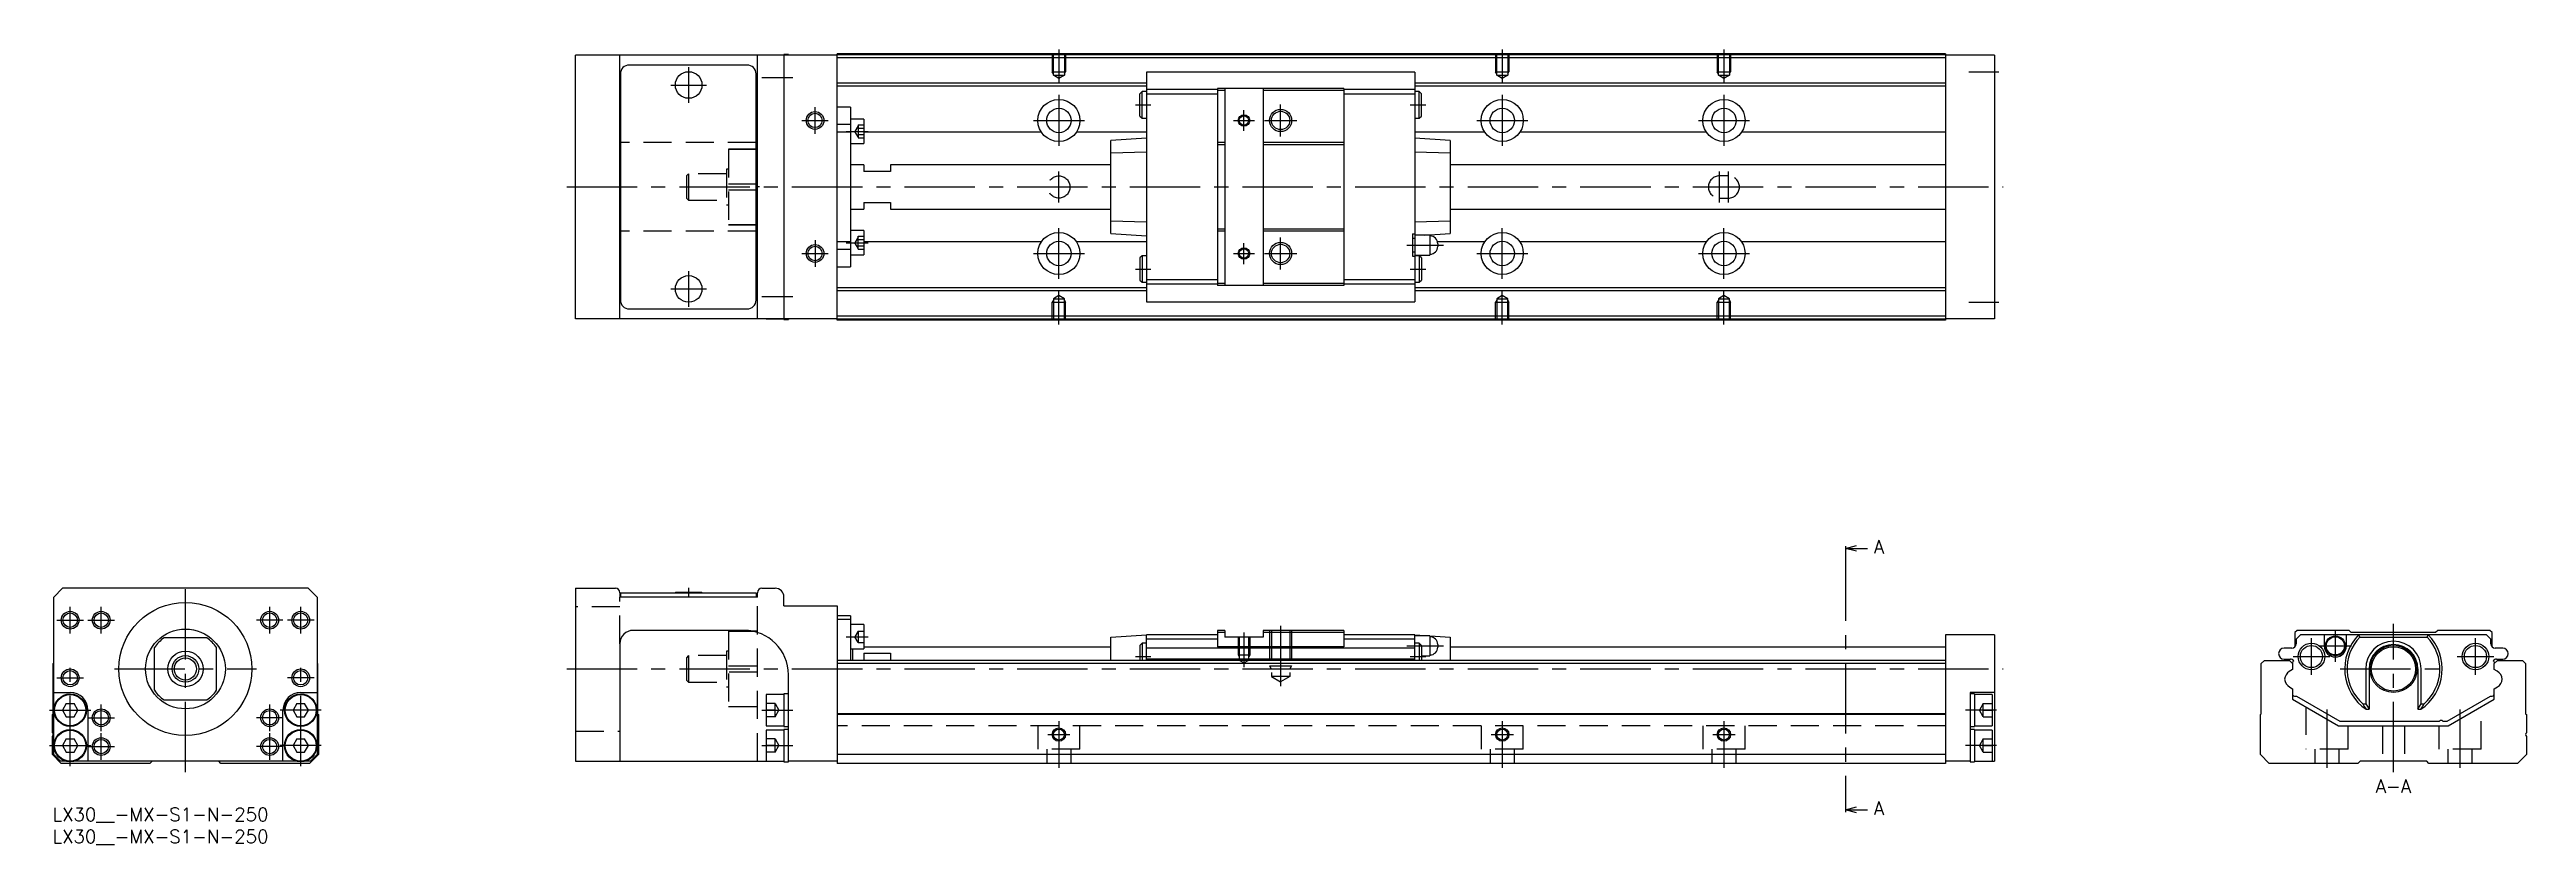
# Model space of a CAD drawing. Extents: x -1 to 558, y -8 to 171.
import ezdxf

# ---------------------------------------------------------------- set-up
doc = ezdxf.new("R2010")
doc.units = 0
doc.header["$LTSCALE"] = 0.5
doc.linetypes.add('CENTER', pattern=[50.8, 31.75, -6.35, 6.35, -6.35])
doc.linetypes.add('DASHED', pattern=[19.05, 12.7, -6.35])
for name, color, linetype in [('MSM_CENTER', 1, 'CENTER'), ('MSM_CONTINUOUS', 7, 'CONTINUOUS'), ('MSM_DASHED', 4, 'DASHED'), ('MSM_NARROW', 5, 'CONTINUOUS'), ('MSM_PART_NUMBER', 7, 'CONTINUOUS')]:
    doc.layers.add(name, color=color, linetype=linetype)
doc.styles.get("Standard").update_dxf_attribs({"font": 'txt.shx', "height": 3, "bigfont": 'bigfont.shx'})

# ---------------------------------------------------------------- blocks, each defined once
blk = doc.blocks.new('*U2')
at = {"layer": 'MSM_PART_NUMBER'}
blk.add_text('LX30__-MX-S1-N-250', height=3, dxfattribs=at).set_placement((0, -3))
blk = doc.blocks.new('*U3')
at = {"layer": 'MSM_PART_NUMBER'}
blk.add_text('LX30__-MX-S1-N-250', height=3, dxfattribs=at).set_placement((0, -8))

msp = doc.modelspace()

# ---------------------------------------------------------------- linework, layer by layer
at = {"layer": 'MSM_CENTER'}
for p, q in [((227, 171), (227, 163.49)), ((327, 171), (327, 163.49)), ((377, 171), (377, 163.49)), ((139.5, 163), (147.5, 163)), ((143.5, 167), (143.5, 159)), ((160, 164.7), (167, 164.7)), ((432.25, 166), (439, 166)), ((172, 152), (172, 158)), ((227, 160.75), (227, 149.25)), ((244.25, 158.5), (247.75, 158.5)), ((268.75, 152.63), (268.75, 157.36)), ((277, 151.37), (277, 158.62)), ((306.25, 158.5), (309.75, 158.5)), ((327, 160.75), (327, 149.25)), ((377, 160.75), (377, 149.25)), ((169, 155), (175, 155)), ((179, 152.55), (184, 152.55)), ((221.25, 155), (232.75, 155)), ((266.39, 155), (271.12, 155)), ((273.38, 155), (280.63, 155)), ((321.25, 155), (332.75, 155)), ((371.25, 155), (382.75, 155)), ((116, 140), (440, 140)), ((227, 136.5), (227, 143.5)), ((376, 136.5), (376, 143.5)), ((378, 136.5), (378, 143.5)), ((227, 119.25), (227, 130.75)), ((277, 121.37), (277, 128.62)), ((327, 119.25), (327, 130.75)), ((377, 119.25), (377, 130.75)), ((169, 125), (175, 125)), ((172, 128), (172, 122)), ((179, 127.44), (184, 127.44)), ((221.25, 125), (232.75, 125)), ((266.39, 125), (271.12, 125)), ((268.75, 122.63), (268.75, 127.36)), ((273.38, 125), (280.63, 125)), ((305.47, 126.9), (313.74, 126.9)), ((321.25, 125), (332.75, 125)), ((371.25, 125), (382.75, 125)), ((143.5, 121), (143.5, 113)), ((244.25, 121.5), (247.75, 121.5)), ((306.25, 121.5), (309.75, 121.5)), ((139.5, 117), (147.5, 117)), ((160, 115.3), (167, 115.3)), ((227, 109), (227, 116.51)), ((327, 109), (327, 116.51)), ((377, 109), (377, 116.51)), ((432.25, 114), (439, 114)), ((404.38, 58), (404.38, 0)), ((30, 8), (30, 51.5)), ((4, 39.3), (4, 45.3)), ((11, 39.3), (11, 45.3)), ((49, 39.3), (49, 45.3)), ((56, 39.3), (56, 45.3)), ((143.5, 49.61), (143.5, 47.49)), ((1, 42.3), (7, 42.3)), ((8, 42.3), (14, 42.3)), ((52, 42.3), (46, 42.3)), ((59, 42.3), (53, 42.3)), ((268.75, 39.5), (268.75, 31.69)), ((277, 41), (277, 27.41)), ((514.9, 32.87), (514.9, 40.12)), ((528, 8), (528, 41.5)), ((179, 38.55), (184, 38.55)), ((244.25, 34.1), (247.75, 34.1)), ((305.47, 36.5), (313.74, 36.5)), ((306.25, 34.1), (309.75, 34.1)), ((505.35, 34.1), (513.65, 34.1)), ((509.5, 29.95), (509.5, 38.25)), ((511.28, 36.5), (518.52, 36.5)), ((542.35, 34.1), (550.65, 34.1)), ((546.5, 29.95), (546.5, 38.25)), ((1, 29.3), (7, 29.3)), ((4, 9.35), (4, 32.3)), ((14, 31.3), (46, 31.3)), ((59, 29.3), (53, 29.3)), ((56, 9.35), (56, 32.3)), ((116, 31.3), (440, 31.3)), ((516, 31.3), (540, 31.3)), ((11, 17.3), (11, 23.3)), ((49, 17.3), (49, 23.3)), ((-0.65, 22), (8.65, 22)), ((8, 20.3), (14, 20.3)), ((11, 10.8), (11, 16.8)), ((52, 20.3), (46, 20.3)), ((49, 10.8), (49, 16.8)), ((60.65, 22), (51.35, 22)), ((160, 22), (167, 22)), ((227, 19.5), (227, 9)), ((327, 19.5), (327, 9)), ((377, 19.5), (377, 9)), ((438.5, 22), (431.5, 22)), ((513, 22.18), (513, 9)), ((543, 22.18), (543, 9)), ((-0.65, 14), (8.65, 14)), ((8, 13.8), (14, 13.8)), ((52, 13.8), (46, 13.8)), ((60.65, 14), (51.35, 14)), ((160, 14), (167, 14)), ((224.5, 16.5), (229.5, 16.5)), ((324.5, 16.5), (329.5, 16.5)), ((374.5, 16.5), (379.5, 16.5)), ((438.5, 14), (431.5, 14))]:
    msp.add_line(p, q, dxfattribs=at)
at = {"layer": 'MSM_CONTINUOUS'}
for p, q in [((118, 110.3), (118, 169.7)), ((177, 169.7), (118, 169.7)), ((128, 110.3), (128, 169.7)), ((159, 110.3), (159, 169.7)), ((161, 169.75), (161, 169.7)), ((165, 169.75), (161, 169.75)), ((166, 169.9), (165, 169.9)), ((165, 169.9), (165, 110.1)), ((166, 169.9), (166, 169.7)), ((427, 170), (177, 170)), ((177, 110), (177, 170)), ((427, 169.8), (177, 169.8)), ((427, 169.1), (177, 169.1)), ((427, 170), (427, 110)), ((438, 169.7), (427, 169.7)), ((438, 169.7), (438, 110.3)), ((128.1, 165.5), (128.1, 114.5)), ((156.7, 167.5), (130.1, 167.5)), ((158.7, 114.5), (158.7, 165.5)), ((246.75, 163.45), (177, 163.45)), ((246.75, 162.75), (177, 162.75)), ((307.25, 165.9), (246.75, 165.9)), ((246.75, 165.9), (246.75, 114.1)), ((291.25, 162.25), (262.75, 162.25)), ((262.75, 162.25), (262.75, 117.75)), ((264.4, 162.25), (264.4, 117.75)), ((273.1, 162.25), (273.1, 117.75)), ((291.25, 162.25), (291.25, 117.75)), ((307.25, 165.9), (307.25, 114.1)), ((427, 163.45), (307.25, 163.45)), ((427, 162.75), (307.25, 162.75)), ((128, 158.2), (128.1, 158.2)), ((158.7, 158.2), (159, 158.2)), ((180, 158), (177, 158)), ((180, 158), (180, 122)), ((245.75, 161.5), (245.25, 161)), ((245.25, 156), (245.25, 161)), ((246.75, 161.5), (245.75, 161.5)), ((245.75, 155.5), (245.75, 161.5)), ((262.75, 161.95), (246.75, 161.95)), ((262.75, 160.95), (246.75, 160.95)), ((264.4, 161.75), (262.75, 161.75)), ((291.25, 161.75), (273.1, 161.75)), ((307.25, 161.95), (291.25, 161.95)), ((307.25, 160.95), (291.25, 160.95)), ((308.25, 161.5), (307.25, 161.5)), ((308.75, 161), (308.25, 161.5)), ((308.25, 155.5), (308.25, 161.5)), ((308.75, 156), (308.75, 161)), ((180, 154.13), (177, 154.13)), ((180, 152.38), (177, 152.38)), ((183, 155.3), (180, 155.3)), ((183, 155.3), (183, 149.8)), ((223.05, 152.36), (183, 152.36)), ((246.75, 152.36), (230.95, 152.36)), ((246.75, 151), (238.75, 150.47)), ((245.25, 156), (245.75, 155.5)), ((245.75, 155.5), (246.75, 155.5)), ((307.25, 155.5), (308.25, 155.5)), ((323.05, 152.36), (307.25, 152.36)), ((315.25, 150.47), (307.25, 151)), ((308.25, 155.5), (308.75, 156)), ((373.05, 152.36), (330.95, 152.36)), ((427, 152.36), (380.95, 152.36)), ((128.1, 150), (128, 150)), ((159, 150), (158.7, 150)), ((159, 148.5), (158.7, 148.5)), ((159, 148.47), (158.7, 148.47)), ((180, 149.8), (183, 149.8)), ((238.75, 129.53), (238.75, 150.47)), ((246.75, 147.86), (238.75, 147.6)), ((264.4, 150), (262.75, 150)), ((264.4, 149.5), (262.75, 149.5)), ((291.25, 150), (273.1, 150)), ((291.25, 149.5), (273.1, 149.5)), ((315.25, 147.6), (307.25, 147.86)), ((315.25, 150.47), (315.25, 129.53)), ((158.7, 140.72), (159, 140.72)), ((183, 145), (180, 145)), ((183, 145), (183, 143.5)), ((189, 143.5), (183, 143.5)), ((189, 145), (189, 143.5)), ((238.75, 145), (189, 145)), ((427, 145), (315.25, 145)), ((159, 139.28), (158.7, 139.28)), ((180, 135), (183, 135)), ((183, 136.5), (189, 136.5)), ((183, 136.5), (183, 135)), ((189, 136.5), (189, 135)), ((189, 135), (238.75, 135)), ((315.25, 135), (427, 135)), ((128.1, 130), (128, 130)), ((159, 131.53), (158.7, 131.53)), ((159, 131.5), (158.7, 131.5)), ((159, 130), (158.7, 130)), ((183, 130.19), (180, 130.19)), ((183, 130.19), (183, 124.69)), ((238.75, 132.4), (246.75, 132.14)), ((238.75, 129.53), (246.75, 129)), ((264.4, 130.5), (262.75, 130.5)), ((264.4, 130), (262.75, 130)), ((291.25, 130.5), (273.1, 130.5)), ((291.25, 130), (273.1, 130)), ((306.75, 129.4), (306.75, 124.4)), ((306.75, 129.4), (307.25, 129.4)), ((307.25, 132.14), (315.25, 132.4)), ((310.7, 129.15), (307.25, 129.15)), ((309.51, 129.15), (315.25, 129.53)), ((310.7, 129.15), (310.7, 124.65)), ((180, 127.62), (177, 127.62)), ((180, 125.87), (177, 125.87)), ((180, 124.69), (183, 124.69)), ((223.05, 127.64), (183, 127.64)), ((246.75, 127.64), (230.95, 127.64)), ((245.75, 124.5), (245.25, 124)), ((245.25, 124), (245.25, 119)), ((245.75, 124.5), (245.75, 118.5)), ((246.75, 124.5), (245.75, 124.5)), ((307.25, 128.4), (306.75, 128.4)), ((306.75, 125.4), (307.25, 125.4)), ((306.75, 124.4), (307.25, 124.4)), ((307.25, 124.65), (310.7, 124.65)), ((308.25, 124.5), (307.25, 124.5)), ((308.25, 124.5), (308.25, 118.5)), ((308.75, 124), (308.25, 124.5)), ((308.75, 124), (308.75, 119)), ((323.05, 127.64), (312.39, 127.64)), ((312.45, 127.2), (312.45, 126.6)), ((373.05, 127.64), (330.95, 127.64)), ((427, 127.64), (380.95, 127.64)), ((128.1, 121.8), (128, 121.8)), ((159, 121.8), (158.7, 121.8)), ((177, 122), (180, 122)), ((245.25, 119), (245.75, 118.5)), ((245.75, 118.5), (246.75, 118.5)), ((262.75, 119.05), (246.75, 119.05)), ((262.75, 118.05), (246.75, 118.05)), ((264.4, 118.25), (262.75, 118.25)), ((291.25, 117.75), (262.75, 117.75)), ((291.25, 118.25), (273.1, 118.25)), ((307.25, 119.05), (291.25, 119.05)), ((307.25, 118.05), (291.25, 118.05)), ((307.25, 118.5), (308.25, 118.5)), ((308.25, 118.5), (308.75, 119)), ((130.1, 112.5), (156.7, 112.5)), ((246.75, 117.25), (177, 117.25)), ((246.75, 116.55), (177, 116.55)), ((246.75, 114.1), (307.25, 114.1)), ((427, 117.25), (307.25, 117.25)), ((427, 116.55), (307.25, 116.55)), ((177, 110.3), (118, 110.3)), ((161, 110.3), (161, 110.25)), ((161, 110.25), (165, 110.25)), ((165, 110.1), (166, 110.1)), ((166, 110.3), (166, 110.1)), ((427, 110.9), (177, 110.9)), ((427, 110.2), (177, 110.2)), ((427, 110), (177, 110)), ((438, 110.3), (427, 110.3)), ((404.38, 58.5), (406.87, 59.17)), ((404.38, 59), (404.38, 58)), ((406.87, 57.83), (404.38, 58.5)), ((404.38, 58.5), (409.38, 58.5)), ((2.3, 49.5), (0.3, 47.5)), ((0.3, 12), (0.3, 47.5)), ((57.7, 49.5), (2.3, 49.5)), ((59.7, 47.5), (57.7, 49.5)), ((59.7, 47.5), (59.7, 12)), ((118, 49.5), (118, 10.5)), ((118, 49.5), (127, 49.5)), ((128, 48.5), (128, 47.5)), ((159, 47.5), (128, 47.5)), ((128.1, 48.5), (128.1, 47.5)), ((128.1, 48.5), (158.7, 48.5)), ((140.5, 48.6), (146.5, 48.6)), ((140.5, 48.6), (140.5, 48.5)), ((146.5, 48.5), (146.5, 48.6)), ((158.7, 48.5), (158.7, 47.5)), ((159, 47.5), (159, 48.5)), ((160, 49.5), (163, 49.5)), ((165, 45.5), (165, 47.5)), ((165, 45.5), (177, 45.5)), ((177, 45.5), (177, 10)), ((156, 40), (131, 40)), ((180, 43.3), (177, 43.3)), ((180, 42.45), (177, 42.45)), ((180, 43.3), (180, 33.2)), ((183, 41.3), (180, 41.3)), ((183, 41.3), (183, 35.8)), ((262.75, 40), (262.75, 36.29)), ((264.4, 40), (262.75, 40)), ((264.4, 39.5), (262.75, 39.5)), ((264.4, 40), (264.4, 38.5)), ((273.1, 40), (273.1, 38.5)), ((291.25, 40), (273.1, 40)), ((291.25, 39.5), (273.1, 39.5)), ((291.25, 40), (291.25, 36.29)), ((506.25, 40), (505.75, 39.5)), ((505.75, 39.5), (505.75, 36.29)), ((518, 40), (506.25, 40)), ((518.5, 39.5), (518, 40)), ((537.5, 39.5), (518.5, 39.5)), ((538, 40), (537.5, 39.5)), ((549.75, 40), (538, 40)), ((550.25, 39.5), (549.75, 40)), ((550.25, 36.29), (550.25, 39.5)), ((23, 26.48), (23, 36.12)), ((34.82, 38.3), (25.18, 38.3)), ((37, 26.48), (37, 36.12)), ((128, 37), (128, 10.5)), ((180, 35.8), (183, 35.8)), ((180.5, 33.2), (180.5, 35.8)), ((183, 36.3), (238.75, 36.3)), ((183, 34.87), (189, 34.87)), ((183, 34.87), (183, 33.2)), ((189, 34.87), (189, 33.2)), ((238.75, 38.5), (246.75, 39)), ((238.75, 33.2), (238.75, 38.5)), ((245.75, 37.1), (245.25, 36.6)), ((245.25, 36.6), (245.25, 33.2)), ((246.75, 37.1), (245.75, 37.1)), ((245.75, 37.1), (245.75, 33.2)), ((262.75, 39), (246.75, 39)), ((246.75, 33.2), (246.75, 39)), ((262.75, 38), (246.75, 38)), ((307.25, 36), (246.75, 36)), ((291.25, 36.29), (262.75, 36.29)), ((273.1, 38.5), (264.4, 38.5)), ((307.25, 39), (291.25, 39)), ((307.25, 38), (291.25, 38)), ((307.25, 39), (315.25, 38.5)), ((307.25, 33.2), (307.25, 39)), ((310.7, 38.75), (307.25, 38.75)), ((308.25, 37.1), (307.25, 37.1)), ((308.75, 36.6), (308.25, 37.1)), ((308.25, 37.1), (308.25, 33.2)), ((308.75, 36.6), (308.75, 33.2)), ((308.75, 34.25), (310.7, 34.25)), ((310.7, 38.75), (310.7, 34.25)), ((312.45, 36.8), (312.45, 36.2)), ((315.25, 38.5), (315.25, 33.2)), ((315.25, 36.3), (427, 36.3)), ((427, 39), (427, 10)), ((438, 39), (427, 39)), ((438, 39), (438, 10.5)), ((505.05, 36), (503.35, 36)), ((507.05, 39), (506.05, 38)), ((506.05, 38), (506.05, 37)), ((548.95, 39), (507.05, 39)), ((512.4, 39), (512.4, 36.5)), ((517.4, 36.5), (517.4, 39)), ((520.14, 39), (520.4, 38.5)), ((520.4, 38.5), (535.6, 38.5)), ((535.6, 38.5), (535.86, 39)), ((549.95, 38), (548.95, 39)), ((549.95, 37), (549.95, 38)), ((552.65, 36), (550.95, 36)), ((0.2, 32.5), (0.3, 32.6)), ((0.2, 21.2), (0.2, 32.5)), ((59.7, 32.6), (59.8, 32.5)), ((59.8, 32.5), (59.8, 21.2)), ((166, 10.35), (166, 30)), ((427, 33.2), (177, 33.2)), ((427, 32.5), (177, 32.5)), ((307.25, 33.5), (246.75, 33.5)), ((498.2, 32.5), (498.9, 33.2)), ((498.2, 21.2), (498.2, 32.5)), ((498.9, 33.2), (504.55, 33.2)), ((503.35, 33.5), (504.75, 33.5)), ((505.25, 31.15), (504.5, 30.72)), ((504.55, 33.2), (505.25, 32.5)), ((504.55, 33.2), (505.25, 32.5)), ((505.2, 32.7), (505.2, 32.55)), ((505.25, 32.5), (505.25, 31.15)), ((521.74, 31.3), (521.74, 23.45)), ((522.5, 31.3), (522.5, 22.2)), ((533.5, 31.3), (533.5, 22.2)), ((534.26, 23.45), (534.26, 31.3)), ((550.75, 32.5), (551.45, 33.2)), ((550.75, 32.5), (551.45, 33.2)), ((550.75, 32.5), (550.8, 32.55)), ((550.75, 31.15), (550.75, 32.5)), ((550.75, 31.15), (550.75, 32.5)), ((551.4, 30.78), (550.75, 31.15)), ((551.4, 30.78), (550.75, 31.15)), ((550.8, 32.55), (550.8, 32.7)), ((551.25, 33.5), (552.65, 33.5)), ((551.45, 33.2), (557.1, 33.2)), ((557.1, 33.2), (557.8, 32.5)), ((557.8, 32.5), (557.8, 21.2)), ((0.3, 26), (4, 26)), ((3.13, 23.5), (2.27, 22)), ((3.13, 23.5), (4.87, 23.5)), ((5.73, 22), (4.87, 23.5)), ((25.18, 24.3), (34.82, 24.3)), ((55.13, 23.5), (54.27, 22)), ((55.13, 23.5), (56.87, 23.5)), ((56, 26), (59.7, 26)), ((57.73, 22), (56.87, 23.5)), ((165, 25.5), (161, 25.5)), ((161, 25.5), (161, 18.5)), ((166, 25.65), (165, 25.65)), ((165, 25.65), (165, 18.35)), ((438, 26), (432.5, 26)), ((432.5, 26), (432.5, 10.35)), ((433.5, 25.65), (432.5, 25.65)), ((433.5, 25.65), (433.5, 18.35)), ((437.5, 25.5), (433.5, 25.5)), ((437.5, 25.5), (437.5, 18.5)), ((504.6, 27.22), (505.25, 26.85)), ((505.25, 26.85), (505.25, 24.5)), ((505.25, 24.5), (515.64, 18.5)), ((505.7, 25.16), (506.1, 25.16)), ((506.1, 25.16), (515.91, 19.5)), ((521.07, 23.45), (521.74, 23.45)), ((521.74, 23.45), (522.5, 22.2)), ((533.5, 22.2), (534.26, 23.45)), ((534.26, 23.45), (534.93, 23.45)), ((540.09, 19.5), (549.9, 25.16)), ((540.36, 18.5), (550.75, 24.5)), ((549.9, 25.16), (550.3, 25.16)), ((550.75, 26.85), (551.5, 27.28)), ((550.75, 26.85), (551.5, 27.28)), ((550.75, 25.45), (550.75, 26.85)), ((550.75, 24.5), (550.75, 26.85)), ((0, 21), (0.2, 21.2)), ((0, 16.9), (0, 21)), ((2.27, 22), (3.13, 20.5)), ((3.13, 20.5), (4.87, 20.5)), ((4.87, 20.5), (5.73, 22)), ((8, 22), (8, 10.5)), ((52, 10.5), (52, 22)), ((54.27, 22), (55.13, 20.5)), ((55.13, 20.5), (56.87, 20.5)), ((56.87, 20.5), (57.73, 22)), ((59.8, 21.2), (60, 21)), ((60, 21), (60, 12)), ((161, 18.5), (165, 18.5)), ((165, 17.5), (161, 17.5)), ((161, 17.5), (161, 10.5)), ((165, 18.35), (166, 18.35)), ((166, 17.65), (165, 17.65)), ((165, 17.65), (165, 10.35)), ((427, 21.2), (177, 21.2)), ((427, 21), (177, 21)), ((432.5, 18.35), (433.5, 18.35)), ((433.5, 17.65), (432.5, 17.65)), ((433.5, 18.5), (437.5, 18.5)), ((433.5, 17.65), (433.5, 10.35)), ((437.5, 17.5), (433.5, 17.5)), ((437.5, 17.5), (437.5, 10.5)), ((498, 21), (498.2, 21.2)), ((498, 12), (498, 21)), ((515.64, 18.5), (540.36, 18.5)), ((515.91, 19.5), (538.35, 19.5)), ((521.82, 22.2), (522.5, 22.2)), ((533.5, 22.2), (534.18, 22.2)), ((539.15, 19.5), (540.09, 19.5)), ((557.8, 21.2), (558, 21)), ((558, 21), (558, 16.9)), ((0, 12), (0, 16.1)), ((2, 10), (0, 12)), ((1.8, 10.5), (0.3, 12)), ((3.13, 15.5), (2.27, 14)), ((2.27, 14), (3.13, 12.5)), ((3.13, 15.5), (4.87, 15.5)), ((3.13, 12.5), (4.87, 12.5)), ((5.73, 14), (4.87, 15.5)), ((4.87, 12.5), (5.73, 14)), ((55.13, 15.5), (54.27, 14)), ((54.27, 14), (55.13, 12.5)), ((55.13, 15.5), (56.87, 15.5)), ((55.13, 12.5), (56.87, 12.5)), ((57.73, 14), (56.87, 15.5)), ((56.87, 12.5), (57.73, 14)), ((60, 12), (58, 10)), ((59.7, 12), (58.2, 10.5)), ((427, 12), (177, 12)), ((500, 10), (498, 12)), ((558, 12), (556, 10)), ((558, 16.1), (558, 12)), ((2.96, 10.5), (1.8, 10.5)), ((22, 10), (2, 10)), ((54.96, 10.5), (5.04, 10.5)), ((22.5, 10.5), (22, 10)), ((38, 10), (37.5, 10.5)), ((58, 10), (38, 10)), ((58.2, 10.5), (57.04, 10.5)), ((118, 10.5), (165, 10.5)), ((165, 10.35), (166, 10.35)), ((177, 10.5), (166, 10.5)), ((427, 10), (177, 10)), ((432.5, 10.5), (427, 10.5)), ((432.5, 10.35), (433.5, 10.35)), ((433.5, 10.5), (438, 10.5)), ((520, 10), (500, 10)), ((520.5, 10.5), (520, 10)), ((535.5, 10.5), (520.5, 10.5)), ((536, 10), (535.5, 10.5)), ((556, 10), (536, 10)), ((404.38, -0.5), (406.87, 0.17)), ((404.38, 0), (404.38, -1)), ((406.87, -1.17), (404.38, -0.5)), ((404.38, -0.5), (409.38, -0.5))]:
    msp.add_line(p, q, dxfattribs=at)
for centre, radius in [((143.5, 163), 3), ((172, 155), 1.62), ((227, 155), 4.75), ((227, 155), 2.75), ((277, 155), 2.07), ((327, 155), 4.75), ((327, 155), 2.75), ((377, 155), 4.75), ((377, 155), 2.75), ((268.75, 155), 1.06), ((227, 125), 4.75), ((327, 125), 4.75), ((377, 125), 4.75), ((172, 125), 1.62), ((227, 125), 2.75), ((268.75, 125), 1.06), ((277, 125), 2.07), ((327, 125), 2.75), ((377, 125), 2.75), ((143.5, 117), 3), ((30, 31.3), 15), ((4, 42.3), 1.62), ((11, 42.3), 1.62), ((30, 31.3), 9), ((49, 42.3), 1.62), ((56, 42.3), 1.62), ((30, 31.3), 4), ((30, 31.3), 3), ((30, 31.3), 2.5), ((509.5, 34.1), 3), ((509.5, 34.1), 2.5), ((514.9, 36.5), 2.25), ((514.9, 36.5), 2.05), ((528, 31.3), 5.3), ((528, 31.3), 5), ((546.5, 34.1), 3), ((546.5, 34.1), 2.5), ((4, 29.3), 1.62), ((56, 29.3), 1.62), ((4, 22), 3.65), ((4, 22), 3.5), ((56, 22), 3.65), ((56, 22), 3.5), ((4, 14), 3.65), ((4, 14), 3.5), ((11, 20.3), 1.62), ((49, 20.3), 1.62), ((56, 14), 3.65), ((56, 14), 3.5), ((227, 16.5), 1.23), ((327, 16.5), 1.23), ((377, 16.5), 1.23), ((11, 13.8), 1.62), ((49, 13.8), 1.62)]:
    msp.add_circle(centre, radius, dxfattribs=at)
for centre, radius, start, end in [((130.1, 165.5), 2, 90, 180), ((156.7, 165.5), 2, 0, 90), ((310.7, 127.2), 1.75, 0, 90), ((310.7, 126.6), 1.75, 270, 0), ((130.1, 114.5), 2, 180, 270), ((156.7, 114.5), 2, 270, 0), ((127, 48.5), 1, 0, 90), ((160, 48.5), 1, 90, 180), ((163, 47.5), 2, 0, 90), ((131, 37), 3, 90, 180), ((156, 30), 10, 0, 90), ((30, 31.3), 8.5, 124.5603, 145.4397), ((30, 31.3), 8.5, 34.5603, 55.4397), ((310.7, 36.8), 1.75, 0, 90), ((310.7, 36.2), 1.75, 270, 0), ((503.35, 34.75), 1.25, 90, 270), ((505.05, 37), 1, 270, 0), ((514.9, 36.5), 2.5, 180, 0), ((528, 31.3), 11, 135.573, 235.8196), ((528, 31.3), 10.47, 136.5713, 228.5552), ((528, 31.3), 6.26, 0, 180), ((528, 31.3), 5.5, 0, 180), ((528, 31.3), 11, 304.1804, 44.427), ((528, 31.3), 10.47, 311.4448, 43.4287), ((550.95, 37), 1, 180, 270), ((552.65, 34.75), 1.25, 270, 90), ((505.65, 28.85), 2.2, 121.4553, 176.019), ((505.65, 29.15), 2.2, 183.981, 241.4552), ((504.75, 32.5), 1, 41.234, 90), ((505.7, 32.7), 0.5, 113.3254, 180), ((551.25, 32.5), 1, 90, 138.766), ((550.3, 32.7), 0.5, 0, 66.6746), ((550.35, 28.85), 2.2, 3.981, 61.4552), ((550.35, 29.15), 2.2, 301.4553, 356.019), ((4, 22), 4, 0, 90), ((30, 31.3), 8.5, 214.5603, 235.4397), ((30, 31.3), 8.5, 304.5603, 325.4397), ((56, 22), 4, 90, 180), ((505.7, 25.66), 0.5, 205.8419, 270), ((529, 27.35), 8.83, 206.1475, 215.6253), ((527, 27.35), 8.84, 324.3755, 333.8517), ((550.3, 25.66), 0.5, 270, 334.1581), ((-0.3, 16.5), 0.5, 306.8699, 53.1301), ((538.75, 19.2), 0.5, 36.8699, 143.1301), ((558.3, 16.5), 0.5, 126.8699, 233.1301), ((2.3, 12.5), 2, 216.8699, 233.1301), ((57.7, 12.5), 2, 306.8699, 323.1301)]:
    msp.add_arc(centre, radius, start, end, dxfattribs=at)
at = {"layer": 'MSM_DASHED'}
for p, q in [((225.5, 170), (225.5, 166)), ((225.77, 165.2), (225.77, 170)), ((228.23, 170), (228.23, 165.2)), ((228.5, 170), (228.5, 166)), ((325.5, 170), (325.5, 166)), ((325.77, 165.2), (325.77, 170)), ((328.23, 170), (328.23, 165.2)), ((328.5, 170), (328.5, 166)), ((375.5, 170), (375.5, 166)), ((375.77, 165.2), (375.77, 170)), ((378.23, 170), (378.23, 165.2)), ((378.5, 170), (378.5, 166)), ((225.77, 165.53), (225.5, 166)), ((225.5, 166), (228.5, 166)), ((225.77, 165.2), (228.23, 165.2)), ((227, 164.49), (225.77, 165.2)), ((228.23, 165.2), (227, 164.49)), ((228.23, 165.53), (228.5, 166)), ((325.77, 165.53), (325.5, 166)), ((325.5, 166), (328.5, 166)), ((325.77, 165.2), (328.23, 165.2)), ((327, 164.49), (325.77, 165.2)), ((328.23, 165.2), (327, 164.49)), ((328.23, 165.53), (328.5, 166)), ((375.77, 165.53), (375.5, 166)), ((375.5, 166), (378.5, 166)), ((375.77, 165.2), (378.23, 165.2)), ((377, 164.49), (375.77, 165.2)), ((378.23, 165.2), (377, 164.49)), ((378.23, 165.53), (378.5, 166)), ((181.7, 153.8), (180.98, 152.55)), ((181.7, 151.3), (180.98, 152.55)), ((181.7, 154), (183, 154)), ((181.7, 154), (181.7, 151.11)), ((181.7, 153.28), (183, 153.28)), ((181.7, 151.83), (183, 151.83)), ((181.7, 151.11), (183, 151.11)), ((158.7, 150), (128.1, 150)), ((152.5, 148.5), (152.5, 131.5)), ((158.7, 148.5), (152.5, 148.5)), ((158.7, 148.47), (152.5, 148.47)), ((143.5, 143), (143, 142.5)), ((143, 142.5), (143, 137.5)), ((143.5, 143), (143.5, 137)), ((152, 143), (143.5, 143)), ((152, 144), (152, 136)), ((152.5, 144), (152, 144)), ((152.5, 140.72), (158.7, 140.72)), ((159.5, 140), (159, 140)), ((378, 142.5), (376, 142.5)), ((143, 137.5), (143.5, 137)), ((143.5, 137), (152, 137)), ((152, 136), (152.5, 136)), ((158.7, 139.28), (152.5, 139.28)), ((376, 137.5), (378, 137.5)), ((158.7, 130), (128.1, 130)), ((152.5, 131.53), (158.7, 131.53)), ((152.5, 131.5), (158.7, 131.5)), ((181.7, 128.69), (180.98, 127.44)), ((181.7, 128.89), (183, 128.89)), ((181.7, 126), (181.7, 128.89)), ((181.7, 126.19), (180.98, 127.44)), ((181.7, 128.17), (183, 128.17)), ((181.7, 126.72), (183, 126.72)), ((181.7, 126), (183, 126)), ((225.77, 114.47), (225.5, 114)), ((225.5, 110), (225.5, 114)), ((225.5, 114), (228.5, 114)), ((227, 115.51), (225.77, 114.8)), ((225.77, 114.8), (225.77, 110)), ((225.77, 114.8), (228.23, 114.8)), ((228.23, 114.8), (227, 115.51)), ((228.23, 110), (228.23, 114.8)), ((228.23, 114.47), (228.5, 114)), ((228.5, 110), (228.5, 114)), ((325.77, 114.47), (325.5, 114)), ((325.5, 110), (325.5, 114)), ((325.5, 114), (328.5, 114)), ((327, 115.51), (325.77, 114.8)), ((325.77, 114.8), (325.77, 110)), ((325.77, 114.8), (328.23, 114.8)), ((328.23, 114.8), (327, 115.51)), ((328.23, 110), (328.23, 114.8)), ((328.23, 114.47), (328.5, 114)), ((328.5, 110), (328.5, 114)), ((375.77, 114.47), (375.5, 114)), ((375.5, 110), (375.5, 114)), ((375.5, 114), (378.5, 114)), ((377, 115.51), (375.77, 114.8)), ((375.77, 114.8), (375.77, 110)), ((375.77, 114.8), (378.23, 114.8)), ((378.23, 114.8), (377, 115.51)), ((378.23, 110), (378.23, 114.8)), ((378.23, 114.47), (378.5, 114)), ((378.5, 110), (378.5, 114)), ((128, 45.3), (118, 45.3)), ((128, 37), (128, 47.5)), ((159, 10.5), (159, 47.5)), ((152.5, 39.8), (152.5, 22.8)), ((159, 39.8), (152.5, 39.8)), ((159, 39.77), (152.5, 39.77)), ((181.7, 39.8), (180.98, 38.55)), ((181.7, 39.8), (183, 39.8)), ((181.7, 39.8), (181.7, 37.3)), ((274.5, 40), (274.5, 32)), ((274.93, 40), (274.93, 29.6)), ((279.07, 40), (279.07, 29.6)), ((279.5, 40), (279.5, 32)), ((143.5, 34.3), (143, 33.8)), ((143, 33.8), (143, 28.8)), ((143.5, 34.3), (143.5, 28.3)), ((152, 34.3), (143.5, 34.3)), ((152, 35.3), (152, 27.3)), ((152.5, 35.3), (152, 35.3)), ((181.7, 37.3), (180.98, 38.55)), ((181.7, 38.55), (183, 38.55)), ((181.7, 37.3), (183, 37.3)), ((267.45, 38.5), (267.45, 34.5)), ((267.45, 34.5), (267.69, 34.08)), ((267.45, 34.5), (270.05, 34.5)), ((267.69, 38.5), (267.69, 33.3)), ((269.81, 33.3), (269.81, 38.5)), ((270.05, 34.5), (269.81, 34.08)), ((270.05, 38.5), (270.05, 34.5)), ((143, 28.8), (143.5, 28.3)), ((143.5, 28.3), (152, 28.3)), ((152.5, 32.02), (159, 32.02)), ((159, 30.58), (152.5, 30.58)), ((269.81, 33.3), (267.69, 33.3)), ((267.69, 33.3), (268.75, 32.69)), ((268.75, 32.69), (269.81, 33.3)), ((274.5, 32), (279.5, 32)), ((274.5, 32), (274.9, 31.3)), ((279.07, 29.6), (274.93, 29.6)), ((274.93, 29.6), (277, 28.41)), ((279.07, 29.6), (277, 28.41)), ((279.5, 32), (279.1, 31.3)), ((152, 27.3), (152.5, 27.3)), ((152.5, 22.83), (159, 22.83)), ((152.5, 22.8), (159, 22.8)), ((163, 23.5), (161, 23.5)), ((163, 20.5), (163, 23.5)), ((163, 23.5), (163.87, 22)), ((435.5, 23.5), (434.63, 22)), ((435.5, 20.5), (435.5, 23.5)), ((435.5, 23.5), (437.5, 23.5)), ((508.25, 22.77), (508.25, 13.2)), ((547.75, 13.2), (547.75, 22.77)), ((118, 17.3), (128, 17.3)), ((163, 22), (161, 22)), ((163, 20.5), (161, 20.5)), ((163, 20.5), (163.87, 22)), ((427, 18.5), (177, 18.5)), ((222.25, 18.5), (222.25, 13.2)), ((231.75, 13.2), (231.75, 18.5)), ((322.25, 18.5), (322.25, 13.2)), ((331.75, 13.2), (331.75, 18.5)), ((372.25, 18.5), (372.25, 13.2)), ((381.75, 13.2), (381.75, 18.5)), ((435.5, 20.5), (434.63, 22)), ((435.5, 22), (437.5, 22)), ((435.5, 20.5), (437.5, 20.5)), ((517.75, 13.2), (517.75, 18.5)), ((525.5, 18.5), (525.5, 10.5)), ((530.5, 18.5), (530.5, 10.5)), ((538.25, 18.5), (538.25, 13.2)), ((163, 15.5), (161, 15.5)), ((163, 14), (161, 14)), ((163, 12.5), (161, 12.5)), ((163, 12.5), (163, 15.5)), ((163, 15.5), (163.87, 14)), ((163, 12.5), (163.87, 14)), ((231.75, 13.2), (222.25, 13.2)), ((224.25, 13.2), (224.25, 10)), ((229.75, 10), (229.75, 13.2)), ((331.75, 13.2), (322.25, 13.2)), ((324.25, 13.2), (324.25, 10)), ((329.75, 10), (329.75, 13.2)), ((381.75, 13.2), (372.25, 13.2)), ((374.25, 13.2), (374.25, 10)), ((379.75, 10), (379.75, 13.2)), ((435.5, 15.5), (434.63, 14)), ((435.5, 12.5), (434.63, 14)), ((435.5, 12.5), (435.5, 15.5)), ((435.5, 15.5), (437.5, 15.5)), ((435.5, 14), (437.5, 14)), ((435.5, 12.5), (437.5, 12.5)), ((517.75, 13.2), (508.25, 13.2)), ((510.25, 13.2), (510.25, 10)), ((515.75, 10), (515.75, 13.2)), ((547.75, 13.2), (538.25, 13.2)), ((540.25, 13.2), (540.25, 10)), ((545.75, 10), (545.75, 13.2))]:
    msp.add_line(p, q, dxfattribs=at)
msp.add_circle((227, 140), 2.5, dxfattribs=at)
for centre, start, end in [((376, 140), 90, 270), ((378, 140), 270, 90)]:
    msp.add_arc(centre, 2.5, start, end, dxfattribs=at)
at = {"layer": 'MSM_NARROW'}
for centre, radius in [((172, 155), 2), ((277, 155), 2.5), ((268.75, 155), 1.3), ((172, 125), 2), ((268.75, 125), 1.3), ((277, 125), 2.5), ((4, 42.3), 2), ((11, 42.3), 2), ((49, 42.3), 2), ((56, 42.3), 2), ((4, 29.3), 2), ((56, 29.3), 2), ((11, 20.3), 2), ((49, 20.3), 2), ((227, 16.5), 1.5), ((327, 16.5), 1.5), ((377, 16.5), 1.5), ((11, 13.8), 2), ((49, 13.8), 2)]:
    msp.add_circle(centre, radius, dxfattribs=at)

# ---------------------------------------------------------------- block references
at = {"layer": 'MSM_CONTINUOUS'}
for name in ['*U2', '*U3']:
    msp.add_blockref(name, (0, 0), dxfattribs=at)

# ---------------------------------------------------------------- texts
at = {"layer": 'MSM_PART_NUMBER'}
for s, p in [('A', (410.79, 57.37)), ('A-A', (524.01, 3.36)), ('A', (410.79, -1.63))]:
    msp.add_text(s, height=3, dxfattribs=at).set_placement(p)

doc.saveas('drawing.dxf')
